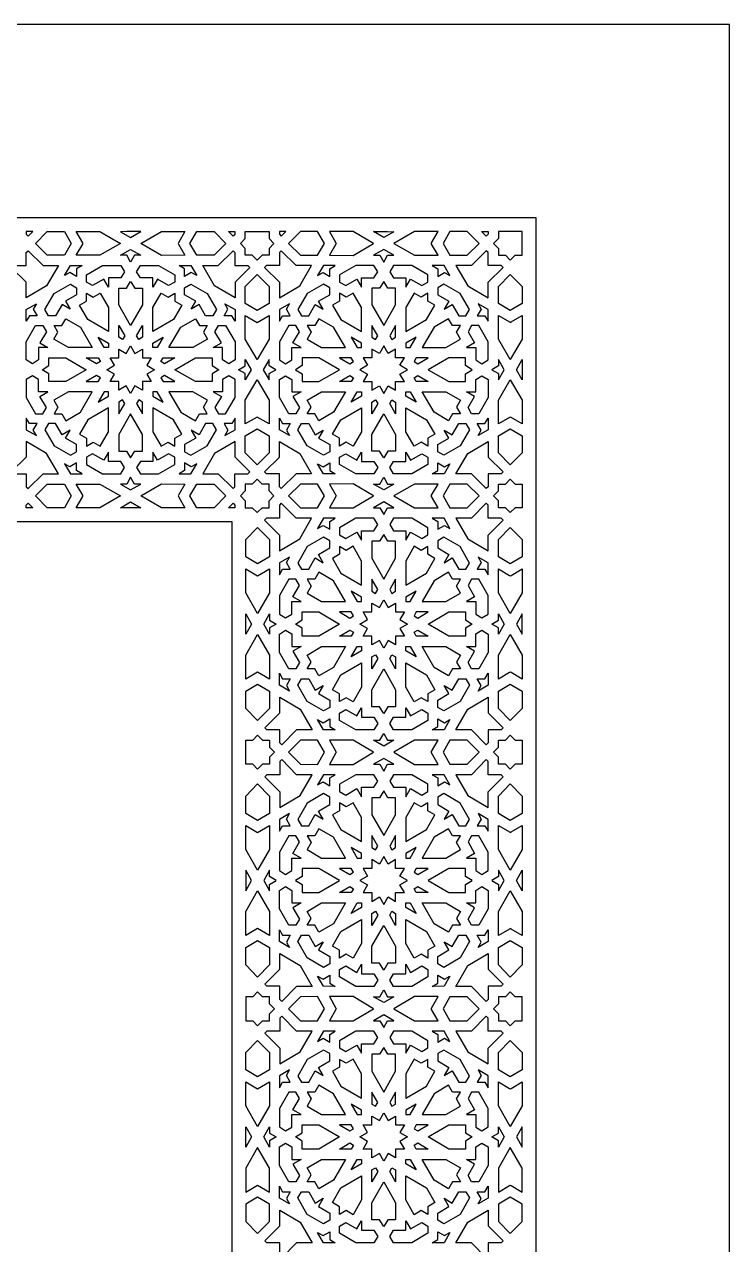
# Model space of a CAD drawing. Extents: x -425 to 425, y -1100 to 1100.
# Drawn here: x 221 to 425, y 746.6 to 1100 of the extents above; entities that cross this region are included whole.
import ezdxf

# ---------------------------------------------------------------- set-up
doc = ezdxf.new("R2010")
doc.units = 0
doc.layers.add('LAYER_1', color=18, linetype='CONTINUOUS')
doc.layers.add('LAYER_2', color=5, linetype='CONTINUOUS')

msp = doc.modelspace()

# ---------------------------------------------------------------- linework, layer by layer
at = {"layer": 'LAYER_1'}
for points in [[(-425, -1100), (425, -1100), (425, 1100), (-425, 1100)], [(221.48, 1040), (221.48, 1039.21), (222.04, 1038.66), (223.38, 1040)], [(224.12, 1036.56), (227.56, 1039.99), (232.54, 1039.99), (234.52, 1036.56), (232.54, 1033.12), (227.56, 1033.12)], [(237.89, 1036.56), (237.84, 1036.77), (235.97, 1040), (242.8, 1040), (248.73, 1036.56), (242.8, 1033.12), (235.97, 1033.12), (237.84, 1036.35)], [(250.57, 1040), (250.57, 1039.99), (248.75, 1039.97), (251.69, 1038.29), (254.62, 1039.98), (252.81, 1039.99), (252.8, 1040)], [(254.65, 1036.56), (260.58, 1040), (267.41, 1040), (265.54, 1036.77), (265.49, 1036.56), (265.54, 1036.35), (267.41, 1033.12), (260.58, 1033.11)], [(268.85, 1036.56), (270.85, 1040), (275.82, 1040), (279.27, 1036.56), (275.82, 1033.12), (270.85, 1033.12)], [(279.99, 1040), (281.89, 1040), (281.89, 1039.21), (281.34, 1038.66)], [(288.31, 1040), (289.73, 1040), (289.73, 1039.99), (291.75, 1039.99), (291.75, 1037.98), (293.17, 1036.56), (291.75, 1035.13), (291.75, 1033.12), (289.73, 1033.12), (288.31, 1031.71), (286.89, 1033.12), (284.88, 1033.12), (284.88, 1035.13), (283.46, 1036.56), (284.88, 1037.98), (284.88, 1039.99), (286.89, 1039.99), (286.9, 1040)], [(296.63, 1040), (294.73, 1040), (294.73, 1039.21), (295.28, 1038.66)], [(307.77, 1036.56), (305.78, 1040), (300.8, 1040), (297.36, 1036.56), (300.8, 1033.12), (305.78, 1033.12)], [(321.98, 1036.56), (316.04, 1040), (309.21, 1040), (311.08, 1036.77), (311.13, 1036.56), (311.08, 1036.35), (309.21, 1033.12), (316.04, 1033.11)], [(326.05, 1040), (326.06, 1039.99), (327.87, 1039.97), (324.94, 1038.29), (322.01, 1039.98), (323.82, 1039.99), (323.82, 1040)], [(338.73, 1036.56), (338.78, 1036.77), (340.65, 1040), (333.82, 1040), (327.89, 1036.56), (333.82, 1033.12), (340.65, 1033.12), (338.78, 1036.35)], [(352.5, 1036.56), (349.06, 1039.99), (344.08, 1039.99), (342.1, 1036.56), (344.08, 1033.12), (349.06, 1033.12)], [(355.14, 1040), (355.14, 1039.21), (354.59, 1038.66), (353.24, 1040)], [(365, 1037.97), (364.99, 1037.98), (364.99, 1039.99), (362.97, 1039.99), (362.97, 1040), (361.56, 1040), (360.14, 1040), (360.14, 1039.99), (358.12, 1039.99), (358.12, 1037.98), (356.71, 1036.56), (358.12, 1035.13), (358.12, 1033.12), (360.14, 1033.12), (361.56, 1031.71), (362.97, 1033.12), (364.99, 1033.12), (364.99, 1035.13), (365, 1035.14)], [(227.39, 1024.25), (221.47, 1020.83), (221.47, 1025.31), (217.17, 1029.6), (217.73, 1030.15), (221.48, 1030.15), (221.48, 1033.9), (222.04, 1034.46), (226.34, 1030.17), (230.82, 1030.17)], [(254.62, 1033.14), (252.81, 1033.12), (251.69, 1031.18), (250.57, 1033.12), (248.75, 1033.14), (251.69, 1034.82)], [(277.04, 1030.17), (281.34, 1034.46), (281.89, 1033.9), (281.89, 1030.15), (285.65, 1030.15), (286.2, 1029.6), (281.9, 1025.31), (281.9, 1020.83), (275.98, 1024.25), (272.56, 1030.17)], [(299.58, 1030.17), (295.28, 1034.46), (294.73, 1033.9), (294.73, 1030.15), (290.97, 1030.15), (290.42, 1029.6), (294.72, 1025.31), (294.72, 1020.83), (300.64, 1024.25), (304.07, 1030.17)], [(322.01, 1033.14), (323.82, 1033.12), (324.94, 1031.18), (326.06, 1033.12), (327.87, 1033.14), (324.94, 1034.82)], [(349.23, 1024.25), (355.15, 1020.83), (355.15, 1025.31), (359.45, 1029.6), (358.9, 1030.15), (355.14, 1030.15), (355.14, 1033.9), (354.59, 1034.46), (350.29, 1030.17), (345.8, 1030.17)], [(236.07, 1027.01), (234.13, 1028.13), (232.56, 1027.24), (234.25, 1030.16), (237.63, 1030.17), (236.07, 1029.24)], [(248.85, 1026.57), (245.28, 1026.57), (245.28, 1023.89), (243.93, 1026.22), (240.69, 1024.34), (238.89, 1025.38), (238.89, 1027.46), (243.59, 1030.16), (248.84, 1030.16), (249.94, 1028.36)], [(253.43, 1028.36), (254.54, 1030.16), (259.78, 1030.16), (264.48, 1027.46), (264.48, 1025.38), (262.69, 1024.34), (259.45, 1026.22), (258.1, 1023.89), (258.1, 1026.57), (254.53, 1026.57)], [(267.31, 1029.24), (265.74, 1030.17), (269.13, 1030.16), (270.82, 1027.24), (269.25, 1028.13), (267.31, 1027.01)], [(309.32, 1029.24), (310.88, 1030.17), (307.49, 1030.16), (305.8, 1027.24), (307.38, 1028.13), (309.32, 1027.01)], [(323.19, 1028.36), (322.09, 1030.16), (316.84, 1030.16), (312.14, 1027.46), (312.14, 1025.38), (313.94, 1024.34), (317.18, 1026.22), (318.52, 1023.89), (318.52, 1026.57), (322.09, 1026.57)], [(327.78, 1026.57), (331.35, 1026.57), (331.35, 1023.89), (332.69, 1026.22), (335.93, 1024.34), (337.73, 1025.38), (337.73, 1027.46), (333.03, 1030.16), (327.79, 1030.16), (326.68, 1028.36)], [(340.55, 1027.01), (342.49, 1028.13), (344.07, 1027.24), (342.38, 1030.16), (338.99, 1030.17), (340.55, 1029.24)], [(250.51, 1023.6), (251.69, 1025.53), (252.87, 1023.6), (255.13, 1023.61), (255.13, 1018.75), (251.69, 1012.8), (248.25, 1018.75), (248.25, 1023.61)], [(288.31, 1027.52), (291.75, 1024.09), (291.76, 1019.12), (288.31, 1017.14), (284.87, 1019.12), (284.87, 1024.09)], [(326.12, 1023.6), (324.94, 1025.53), (323.75, 1023.6), (321.5, 1023.61), (321.5, 1018.75), (324.94, 1012.8), (328.38, 1018.75), (328.38, 1023.61)], [(361.56, 1027.52), (361.56, 1027.52), (365, 1024.09), (365, 1019.12), (361.56, 1017.14), (358.12, 1019.12), (358.12, 1024.09), (361.55, 1027.52)], [(234.27, 1024.79), (236.07, 1023.75), (236.07, 1021.68), (232.83, 1019.81), (234.17, 1017.49), (231.85, 1018.83), (229.97, 1015.59), (227.89, 1015.59), (226.86, 1017.39), (229.57, 1022.08)], [(236.89, 1018.72), (238.89, 1019.88), (238.89, 1022.13), (240.84, 1021), (242.84, 1022.16), (245.28, 1017.96), (245.28, 1011.09), (239.32, 1014.52)], [(260.53, 1022.16), (262.53, 1021), (264.48, 1022.13), (264.48, 1019.88), (266.49, 1018.72), (264.06, 1014.52), (258.1, 1011.09), (258.1, 1017.96)], [(267.31, 1023.75), (269.1, 1024.79), (273.81, 1022.08), (276.52, 1017.39), (275.48, 1015.59), (273.4, 1015.59), (271.53, 1018.83), (269.21, 1017.49), (270.55, 1019.81), (267.31, 1021.68)], [(309.32, 1023.75), (307.52, 1024.79), (302.82, 1022.08), (300.1, 1017.39), (301.14, 1015.59), (303.22, 1015.59), (305.1, 1018.83), (307.42, 1017.49), (306.08, 1019.81), (309.32, 1021.68)], [(316.09, 1022.16), (314.09, 1021), (312.14, 1022.13), (312.14, 1019.88), (310.14, 1018.72), (312.56, 1014.52), (318.52, 1011.09), (318.52, 1017.96)], [(339.73, 1018.72), (337.73, 1019.88), (337.73, 1022.13), (335.78, 1021), (333.78, 1022.16), (331.35, 1017.96), (331.35, 1011.09), (337.31, 1014.52)], [(342.35, 1024.79), (340.55, 1023.75), (340.55, 1021.68), (343.79, 1019.81), (342.45, 1017.49), (344.77, 1018.83), (346.65, 1015.59), (348.73, 1015.59), (349.77, 1017.39), (347.05, 1022.08)], [(224.41, 1019.1), (223.52, 1017.53), (224.64, 1015.59), (222.39, 1015.59), (221.47, 1014.03), (221.48, 1017.41)], [(279.86, 1017.53), (278.97, 1019.1), (281.9, 1017.41), (281.9, 1014.03), (280.98, 1015.59), (278.74, 1015.59)], [(296.76, 1017.53), (297.65, 1019.1), (294.73, 1017.41), (294.72, 1014.03), (295.64, 1015.59), (297.88, 1015.59)], [(352.22, 1019.1), (353.11, 1017.53), (351.99, 1015.59), (354.23, 1015.59), (355.15, 1014.03), (355.14, 1017.41)], [(229.49, 1008.83), (230.65, 1010.83), (229.52, 1012.78), (231.78, 1012.78), (232.94, 1014.77), (237.14, 1012.35), (240.58, 1006.4), (233.7, 1006.4)], [(270.44, 1014.77), (271.6, 1012.78), (273.85, 1012.78), (272.73, 1010.83), (273.89, 1008.83), (269.67, 1006.4), (262.79, 1006.4), (266.23, 1012.35)], [(288.31, 1013.71), (291.75, 1015.7), (291.76, 1008.87), (288.32, 1002.97), (288.31, 1002.97), (288.31, 1002.97), (284.87, 1008.87), (284.87, 1015.7)], [(306.18, 1014.77), (305.02, 1012.78), (302.77, 1012.78), (303.9, 1010.83), (302.74, 1008.83), (306.95, 1006.4), (313.83, 1006.4), (310.39, 1012.35)], [(347.13, 1008.83), (345.97, 1010.83), (347.1, 1012.78), (344.85, 1012.78), (343.69, 1014.77), (339.48, 1012.35), (336.04, 1006.4), (342.92, 1006.4)], [(361.56, 1013.71), (361.56, 1013.71), (361.76, 1013.83), (365, 1015.69), (365, 1008.87), (361.56, 1002.97), (361.56, 1002.97), (361.56, 1002.97), (358.12, 1008.87), (358.11, 1015.69), (361.35, 1013.83), (361.55, 1013.71)], [(225.43, 1007.75), (227.76, 1006.4), (225.07, 1006.4), (225.07, 1002.84), (223.28, 1001.74), (221.47, 1002.85), (221.47, 1008.08), (224.18, 1012.78), (226.26, 1012.78), (227.3, 1010.98)], [(248.25, 1009.37), (248.25, 1012.82), (249.97, 1009.84), (249.34, 1008.74)], [(253.4, 1009.84), (255.13, 1012.82), (255.13, 1009.37), (254.03, 1008.74)], [(277.95, 1007.75), (276.07, 1010.98), (277.11, 1012.78), (279.19, 1012.78), (281.9, 1008.08), (281.9, 1002.85), (280.1, 1001.74), (278.31, 1002.84), (278.31, 1006.4), (275.62, 1006.4)], [(298.67, 1007.75), (300.55, 1010.98), (299.51, 1012.78), (297.43, 1012.78), (294.72, 1008.08), (294.72, 1002.85), (296.53, 1001.74), (298.32, 1002.84), (298.32, 1006.4), (301.01, 1006.4)], [(323.22, 1009.84), (321.5, 1012.82), (321.5, 1009.37), (322.59, 1008.74)], [(328.38, 1009.37), (328.38, 1012.82), (326.65, 1009.84), (327.28, 1008.74)], [(351.2, 1007.75), (348.87, 1006.4), (351.55, 1006.4), (351.55, 1002.84), (353.35, 1001.74), (355.15, 1002.85), (355.15, 1008.08), (352.44, 1012.78), (350.36, 1012.78), (349.32, 1010.98)], [(245.28, 1006.4), (244.01, 1006.4), (242.29, 1009.38), (245.28, 1007.66)], [(259.36, 1006.4), (258.1, 1006.4), (258.1, 1007.66), (261.09, 1009.38)], [(317.26, 1006.4), (318.52, 1006.4), (318.52, 1007.66), (315.54, 1009.38)], [(331.35, 1006.4), (332.61, 1006.4), (334.33, 1009.38), (331.35, 1007.66)], [(244.81, 1000), (246.99, 1001.26), (245.73, 1003.43), (248.25, 1003.43), (248.25, 1005.95), (250.43, 1004.69), (251.69, 1006.87), (252.95, 1004.69), (255.13, 1005.95), (255.13, 1003.43), (257.65, 1003.43), (256.39, 1001.26), (258.57, 1000), (256.39, 998.74), (257.65, 996.57), (255.13, 996.57), (255.13, 994.05), (252.95, 995.31), (251.69, 993.13), (250.43, 995.31), (248.25, 994.05), (248.25, 996.57), (245.73, 996.57), (246.99, 998.74)], [(331.82, 1000), (329.63, 1001.26), (330.89, 1003.43), (328.38, 1003.43), (328.38, 1005.95), (326.19, 1004.69), (324.94, 1006.87), (323.68, 1004.69), (321.5, 1005.95), (321.5, 1003.43), (318.98, 1003.43), (320.24, 1001.26), (318.06, 1000), (320.24, 998.74), (318.98, 996.57), (321.5, 996.57), (321.5, 994.05), (323.68, 995.31), (324.94, 993.13), (326.19, 995.31), (328.38, 994.05), (328.38, 996.57), (330.89, 996.57), (329.63, 998.74)], [(226.12, 1000), (228.05, 1001.18), (228.04, 1003.43), (232.91, 1003.43), (238.86, 1000), (232.91, 996.57), (228.04, 996.57), (228.05, 998.82)], [(241.84, 1001.71), (238.85, 1003.43), (242.3, 1003.43), (242.93, 1002.34)], [(261.54, 1001.71), (260.45, 1002.34), (261.08, 1003.43), (264.53, 1003.43)], [(264.51, 1000), (270.47, 1003.43), (275.33, 1003.43), (275.33, 1001.18), (277.26, 1000), (275.33, 998.82), (275.33, 996.57), (270.47, 996.57)], [(282.92, 1000), (284.87, 1001.12), (284.88, 1002.93), (286.57, 1000), (284.88, 997.07), (284.87, 998.88)], [(293.7, 1000), (291.76, 1001.12), (291.74, 1002.93), (290.05, 1000), (291.74, 997.07), (291.76, 998.88)], [(312.11, 1000), (306.15, 1003.43), (301.29, 1003.43), (301.29, 1001.18), (299.37, 1000), (301.29, 998.82), (301.29, 996.57), (306.15, 996.57)], [(315.08, 1001.71), (316.18, 1002.34), (315.55, 1003.43), (312.1, 1003.43)], [(334.79, 1001.71), (337.77, 1003.43), (334.33, 1003.43), (333.69, 1002.34)], [(350.5, 1000), (348.58, 1001.18), (348.58, 1003.43), (343.72, 1003.43), (337.76, 1000), (343.72, 996.57), (348.58, 996.57), (348.58, 998.82)], [(359.82, 1000), (358.13, 1002.92), (358.11, 1001.12), (356.17, 1000), (358.11, 998.88), (358.13, 997.08)], [(365, 998.83), (364.98, 997.08), (363.3, 1000), (364.98, 1002.92), (365, 1001.17)], [(225.43, 992.25), (227.76, 993.6), (225.07, 993.6), (225.07, 997.16), (223.28, 998.26), (221.47, 997.15), (221.47, 991.92), (224.18, 987.22), (226.26, 987.22), (227.3, 989.02)], [(241.84, 998.29), (238.85, 996.57), (242.3, 996.57), (242.93, 997.66)], [(261.54, 998.29), (260.45, 997.66), (261.08, 996.57), (264.53, 996.57)], [(277.95, 992.25), (276.07, 989.02), (277.11, 987.22), (279.19, 987.22), (281.9, 991.92), (281.9, 997.15), (280.1, 998.26), (278.31, 997.16), (278.31, 993.6), (275.62, 993.6)], [(288.31, 997.03), (288.32, 997.03), (291.76, 991.13), (291.75, 984.3), (288.31, 986.29), (284.87, 984.3), (284.87, 991.13), (288.31, 997.03)], [(298.67, 992.25), (300.55, 989.02), (299.51, 987.22), (297.43, 987.22), (294.72, 991.92), (294.72, 997.15), (296.53, 998.26), (298.32, 997.16), (298.32, 993.6), (301.01, 993.6)], [(315.08, 998.29), (316.18, 997.66), (315.55, 996.57), (312.1, 996.57)], [(334.79, 998.29), (337.77, 996.57), (334.33, 996.57), (333.69, 997.66)], [(351.2, 992.25), (348.87, 993.6), (351.55, 993.6), (351.55, 997.16), (353.35, 998.26), (355.15, 997.15), (355.15, 991.92), (352.44, 987.22), (350.36, 987.22), (349.32, 989.02)], [(361.56, 997.03), (361.56, 997.03), (365, 991.13), (365, 984.31), (361.76, 986.17), (361.56, 986.29), (361.56, 986.29), (361.55, 986.29), (361.35, 986.17), (358.11, 984.31), (358.12, 991.13), (361.56, 997.03)], [(229.49, 991.17), (230.65, 989.17), (229.52, 987.22), (231.78, 987.22), (232.94, 985.23), (237.14, 987.65), (240.58, 993.6), (233.7, 993.6)], [(245.28, 993.6), (244.01, 993.6), (242.29, 990.62), (245.28, 992.34)], [(259.36, 993.6), (258.1, 993.6), (258.1, 992.34), (261.09, 990.62)], [(270.44, 985.23), (271.6, 987.22), (273.85, 987.22), (272.73, 989.17), (273.89, 991.17), (269.67, 993.6), (262.79, 993.6), (266.23, 987.65)], [(306.18, 985.23), (305.02, 987.22), (302.77, 987.22), (303.9, 989.17), (302.74, 991.17), (306.95, 993.6), (313.83, 993.6), (310.39, 987.65)], [(317.26, 993.6), (318.52, 993.6), (318.52, 992.34), (315.54, 990.62)], [(331.35, 993.6), (332.61, 993.6), (334.33, 990.62), (331.35, 992.34)], [(347.13, 991.17), (345.97, 989.17), (347.1, 987.22), (344.85, 987.22), (343.69, 985.23), (339.48, 987.65), (336.04, 993.6), (342.92, 993.6)], [(248.25, 990.63), (248.25, 987.18), (249.97, 990.16), (249.34, 991.26)], [(253.4, 990.16), (255.13, 987.18), (255.13, 990.63), (254.03, 991.26)], [(323.22, 990.16), (321.5, 987.18), (321.5, 990.63), (322.59, 991.26)], [(328.38, 990.63), (328.38, 987.18), (326.65, 990.16), (327.28, 991.26)], [(236.89, 981.28), (238.89, 980.12), (238.89, 977.87), (240.84, 979), (242.84, 977.84), (245.28, 982.04), (245.28, 988.91), (239.32, 985.48)], [(250.51, 976.4), (251.69, 974.47), (252.87, 976.4), (255.13, 976.39), (255.13, 981.25), (251.69, 987.2), (248.25, 981.25), (248.25, 976.39)], [(260.53, 977.84), (262.53, 979), (264.48, 977.87), (264.48, 980.12), (266.49, 981.28), (264.06, 985.48), (258.1, 988.91), (258.1, 982.04)], [(316.09, 977.84), (314.09, 979), (312.14, 977.87), (312.14, 980.12), (310.14, 981.28), (312.56, 985.48), (318.52, 988.91), (318.52, 982.04)], [(326.12, 976.4), (324.94, 974.47), (323.75, 976.4), (321.5, 976.39), (321.5, 981.25), (324.94, 987.2), (328.38, 981.25), (328.38, 976.39)], [(339.73, 981.28), (337.73, 980.12), (337.73, 977.87), (335.78, 979), (333.78, 977.84), (331.35, 982.04), (331.35, 988.91), (337.31, 985.48)], [(224.41, 980.9), (223.52, 982.47), (224.64, 984.41), (222.39, 984.41), (221.47, 985.97), (221.48, 982.59)], [(234.27, 975.21), (236.07, 976.25), (236.07, 978.32), (232.83, 980.19), (234.17, 982.51), (231.85, 981.17), (229.97, 984.41), (227.89, 984.41), (226.86, 982.61), (229.57, 977.92)], [(267.31, 976.25), (269.1, 975.21), (273.81, 977.92), (276.52, 982.61), (275.48, 984.41), (273.4, 984.41), (271.53, 981.17), (269.21, 982.51), (270.55, 980.19), (267.31, 978.32)], [(279.86, 982.47), (278.97, 980.9), (281.9, 982.59), (281.9, 985.97), (280.98, 984.41), (278.74, 984.41)], [(288.31, 982.86), (291.76, 980.88), (291.75, 975.91), (288.31, 972.48), (284.87, 975.91), (284.87, 980.88)], [(296.76, 982.47), (297.65, 980.9), (294.73, 982.59), (294.72, 985.97), (295.64, 984.41), (297.88, 984.41)], [(309.32, 976.25), (307.52, 975.21), (302.82, 977.92), (300.1, 982.61), (301.14, 984.41), (303.22, 984.41), (305.1, 981.17), (307.42, 982.51), (306.08, 980.19), (309.32, 978.32)], [(342.35, 975.21), (340.55, 976.25), (340.55, 978.32), (343.79, 980.19), (342.45, 982.51), (344.77, 981.17), (346.65, 984.41), (348.73, 984.41), (349.77, 982.61), (347.05, 977.92)], [(352.22, 980.9), (353.11, 982.47), (351.99, 984.41), (354.23, 984.41), (355.15, 985.97), (355.14, 982.59)], [(361.56, 982.86), (365, 980.88), (365, 975.91), (361.56, 972.48), (361.56, 972.48), (361.55, 972.48), (358.12, 975.91), (358.12, 980.88)], [(227.39, 975.75), (221.47, 979.17), (221.47, 974.69), (217.17, 970.4), (217.73, 969.85), (221.48, 969.85), (221.48, 966.1), (222.04, 965.54), (226.34, 969.83), (230.82, 969.83)], [(277.04, 969.83), (281.34, 965.54), (281.89, 966.1), (281.89, 969.85), (285.65, 969.85), (286.2, 970.4), (281.9, 974.69), (281.9, 979.17), (275.98, 975.75), (272.56, 969.83)], [(299.58, 969.83), (295.28, 965.54), (294.73, 966.1), (294.73, 969.85), (290.97, 969.85), (290.42, 970.4), (294.72, 974.69), (294.72, 979.17), (300.64, 975.75), (304.07, 969.83)], [(349.23, 975.75), (355.15, 979.17), (355.15, 974.69), (359.45, 970.4), (358.9, 969.85), (355.14, 969.85), (355.14, 966.1), (354.59, 965.54), (350.29, 969.83), (345.8, 969.83)], [(248.85, 973.43), (245.28, 973.43), (245.28, 976.11), (243.93, 973.78), (240.69, 975.66), (238.89, 974.62), (238.89, 972.54), (243.59, 969.84), (248.84, 969.84), (249.94, 971.64)], [(253.43, 971.64), (254.54, 969.84), (259.78, 969.84), (264.48, 972.54), (264.48, 974.62), (262.69, 975.66), (259.45, 973.78), (258.1, 976.11), (258.1, 973.43), (254.53, 973.43)], [(323.19, 971.64), (322.09, 969.84), (316.84, 969.84), (312.14, 972.54), (312.14, 974.62), (313.94, 975.66), (317.18, 973.78), (318.52, 976.11), (318.52, 973.43), (322.09, 973.43)], [(327.78, 973.43), (331.35, 973.43), (331.35, 976.11), (332.69, 973.78), (335.93, 975.66), (337.73, 974.62), (337.73, 972.54), (333.03, 969.84), (327.79, 969.84), (326.68, 971.64)], [(236.07, 972.99), (234.13, 971.87), (232.56, 972.76), (234.25, 969.84), (237.63, 969.83), (236.07, 970.76)], [(267.31, 970.76), (265.74, 969.83), (269.13, 969.84), (270.82, 972.76), (269.25, 971.87), (267.31, 972.99)], [(309.32, 970.76), (310.88, 969.83), (307.49, 969.84), (305.8, 972.76), (307.38, 971.87), (309.32, 972.99)], [(340.55, 972.99), (342.49, 971.87), (344.07, 972.76), (342.38, 969.84), (338.99, 969.83), (340.55, 970.76)], [(254.62, 966.86), (252.81, 966.88), (251.69, 968.82), (250.57, 966.88), (248.75, 966.86), (251.69, 965.18)], [(322.01, 966.86), (323.82, 966.88), (324.94, 968.82), (326.06, 966.88), (327.87, 966.86), (324.94, 965.18)], [(224.12, 963.44), (227.56, 966.88), (232.54, 966.88), (234.52, 963.44), (232.54, 960.01), (227.56, 960.01)], [(237.89, 963.44), (237.84, 963.65), (235.97, 966.88), (242.8, 966.88), (248.73, 963.44), (242.8, 960), (235.97, 960), (237.84, 963.23)], [(254.65, 963.44), (260.58, 966.89), (267.41, 966.88), (265.54, 963.65), (265.49, 963.44), (265.54, 963.23), (267.41, 960), (260.58, 960)], [(268.85, 963.44), (270.85, 966.88), (275.82, 966.88), (279.27, 963.44), (275.82, 960), (270.85, 960)], [(283.46, 963.44), (284.88, 962.02), (284.88, 960.01), (286.89, 960.01), (288.31, 958.59), (289.73, 960.01), (291.75, 960.01), (291.75, 962.02), (293.17, 963.44), (291.75, 964.87), (291.75, 966.88), (289.73, 966.88), (288.31, 968.29), (286.89, 966.88), (284.88, 966.88), (284.88, 964.87)], [(297.36, 963.44), (300.8, 960), (305.78, 960), (307.77, 963.44), (305.78, 966.88), (300.8, 966.88)], [(311.13, 963.44), (311.08, 963.23), (309.21, 960), (316.04, 960), (321.98, 963.44), (316.04, 966.89), (309.21, 966.88), (311.08, 963.65)], [(327.89, 963.44), (333.82, 960), (340.65, 960), (338.78, 963.23), (338.73, 963.44), (338.78, 963.65), (340.65, 966.88), (333.82, 966.88)], [(342.1, 963.44), (344.08, 960.01), (349.06, 960.01), (352.5, 963.44), (349.06, 966.88), (344.08, 966.88)], [(365, 962.03), (364.99, 962.02), (364.99, 960.01), (362.97, 960.01), (361.56, 958.59), (360.14, 960.01), (358.12, 960.01), (358.12, 962.02), (356.71, 963.44), (356.71, 963.44), (356.71, 963.44), (358.12, 964.87), (358.12, 966.88), (360.14, 966.88), (361.56, 968.29), (362.97, 966.88), (364.99, 966.88), (364.99, 964.87), (365, 964.86)], [(221.48, 960.01), (221.48, 960.79), (222.04, 961.34), (223.38, 960.01)], [(250.57, 960), (250.57, 960.01), (248.75, 960.03), (251.69, 961.71), (254.62, 960.02), (252.81, 960.01), (252.8, 960)], [(280, 960.01), (281.34, 961.34), (281.89, 960.79), (281.89, 960.01)], [(299.58, 956.98), (295.28, 961.34), (294.73, 960.78), (294.73, 956.97), (290.97, 956.97), (290.42, 956.41), (294.72, 952.05), (294.72, 947.5), (300.64, 950.97), (304.07, 956.98)], [(322.01, 960.02), (323.82, 960.01), (324.94, 958.07), (326.06, 960.01), (327.87, 960.03), (324.94, 961.71)], [(349.23, 950.97), (355.15, 947.5), (355.15, 952.05), (359.45, 956.41), (358.9, 956.97), (355.14, 956.97), (355.14, 960.78), (354.59, 961.34), (350.29, 956.98), (345.8, 956.98)], [(288.45, 954.29), (291.89, 950.81), (291.89, 945.76), (288.45, 943.75), (285.01, 945.76), (285.01, 950.81)], [(309.32, 956.04), (310.88, 956.98), (307.49, 956.97), (305.8, 954.01), (307.38, 954.91), (309.32, 953.77)], [(323.19, 955.15), (322.09, 956.98), (316.84, 956.98), (312.14, 954.23), (312.14, 952.12), (313.94, 951.07), (317.18, 952.97), (318.52, 950.61), (318.52, 953.33), (322.09, 953.33)], [(327.78, 953.33), (331.35, 953.33), (331.35, 950.61), (332.69, 952.97), (335.93, 951.07), (337.73, 952.12), (337.73, 954.23), (333.03, 956.98), (327.79, 956.98), (326.68, 955.15)], [(340.55, 953.77), (342.49, 954.91), (344.07, 954.01), (342.38, 956.97), (338.99, 956.98), (340.55, 956.04)], [(361.56, 954.29), (361.56, 954.29), (365, 950.8), (365, 945.76), (361.56, 943.75), (358.12, 945.76), (358.12, 950.8), (361.55, 954.29)], [(309.32, 950.47), (307.52, 951.52), (302.82, 948.77), (300.1, 944), (301.14, 942.18), (303.22, 942.18), (305.1, 945.46), (307.42, 944.1), (306.08, 946.46), (309.32, 948.36)], [(326.12, 950.31), (324.94, 952.27), (323.75, 950.31), (321.5, 950.32), (321.5, 945.38), (324.94, 939.34), (328.38, 945.38), (328.38, 950.32)], [(342.35, 951.52), (340.55, 950.47), (340.55, 948.36), (343.79, 946.46), (342.45, 944.1), (344.77, 945.46), (346.65, 942.18), (348.73, 942.18), (349.77, 944), (347.05, 948.77)], [(316.09, 948.85), (314.09, 947.67), (312.14, 948.82), (312.14, 946.53), (310.14, 945.35), (312.56, 941.09), (318.52, 937.6), (318.52, 944.58)], [(339.73, 945.35), (337.73, 946.53), (337.73, 948.82), (335.78, 947.67), (333.78, 948.85), (331.35, 944.58), (331.35, 937.6), (337.31, 941.09)], [(296.76, 944.14), (297.65, 945.74), (294.73, 944.02), (294.72, 940.59), (295.64, 942.18), (297.88, 942.18)], [(352.22, 945.74), (353.11, 944.14), (351.99, 942.18), (354.23, 942.18), (355.15, 940.59), (355.14, 944.02)], [(288.45, 940.26), (291.89, 942.28), (291.89, 935.35), (288.45, 929.35), (288.45, 929.35), (288.44, 929.35), (285.01, 935.35), (285.01, 942.28)], [(306.18, 941.34), (305.02, 939.31), (302.77, 939.31), (303.9, 937.33), (302.74, 935.3), (306.95, 932.84), (313.83, 932.84), (310.39, 938.88)], [(347.13, 935.3), (345.97, 937.33), (347.1, 939.31), (344.85, 939.31), (343.69, 941.34), (339.48, 938.88), (336.04, 932.84), (342.92, 932.84)], [(361.56, 940.26), (361.56, 940.26), (361.76, 940.38), (365, 942.28), (365, 935.35), (361.56, 929.35), (361.56, 929.35), (361.56, 929.35), (358.12, 935.35), (358.11, 942.28), (361.35, 940.38), (361.55, 940.26)], [(298.67, 934.2), (300.55, 937.49), (299.51, 939.31), (297.43, 939.31), (294.72, 934.55), (294.72, 929.22), (296.53, 928.1), (298.32, 929.22), (298.32, 932.84), (301.01, 932.84)], [(323.22, 936.33), (321.5, 939.36), (321.5, 935.86), (322.59, 935.22)], [(328.38, 935.86), (328.38, 939.36), (326.65, 936.33), (327.28, 935.22)], [(351.2, 934.2), (348.87, 932.84), (351.55, 932.84), (351.55, 929.22), (353.35, 928.1), (355.15, 929.22), (355.15, 934.55), (352.44, 939.31), (350.36, 939.31), (349.32, 937.49)], [(317.26, 932.84), (318.52, 932.84), (318.52, 934.12), (315.54, 935.87)], [(331.82, 926.33), (329.63, 925.06), (330.89, 922.84), (328.38, 922.84), (328.38, 920.29), (326.19, 921.57), (324.94, 919.35), (323.68, 921.57), (321.5, 920.29), (321.5, 922.84), (318.98, 922.84), (320.24, 925.06), (318.06, 926.33), (320.24, 927.61), (318.98, 929.82), (321.5, 929.82), (321.5, 932.38), (323.68, 931.1), (324.94, 933.31), (326.19, 931.1), (328.38, 932.38), (328.38, 929.82), (330.89, 929.82), (329.63, 927.61)], [(331.35, 932.84), (332.61, 932.84), (334.33, 935.87), (331.35, 934.12)], [(312.11, 926.33), (306.15, 922.84), (301.29, 922.84), (301.29, 925.13), (299.37, 926.33), (301.29, 927.53), (301.29, 929.82), (306.15, 929.82)], [(315.08, 928.07), (316.18, 928.71), (315.55, 929.82), (312.1, 929.82)], [(334.79, 928.07), (337.77, 929.82), (334.33, 929.82), (333.69, 928.71)], [(350.5, 926.33), (348.58, 925.13), (348.58, 922.84), (343.72, 922.84), (337.76, 926.33), (343.72, 929.82), (348.58, 929.82), (348.58, 927.53)], [(285.01, 927.52), (285.02, 929.3), (286.71, 926.33), (285.02, 923.36), (285.01, 925.15)], [(293.83, 926.33), (291.89, 925.2), (291.87, 923.36), (290.19, 926.33), (291.87, 929.31), (291.89, 927.47)], [(359.82, 926.33), (358.13, 923.36), (358.11, 925.2), (356.17, 926.33), (358.11, 927.47), (358.13, 929.3)], [(365, 927.52), (364.98, 929.3), (363.3, 926.33), (364.98, 923.36), (365, 925.15)], [(288.45, 923.32), (288.45, 923.32), (291.89, 917.32), (291.89, 910.39), (288.45, 912.4), (285.01, 910.39), (285.01, 917.32), (288.44, 923.32)], [(298.67, 918.46), (300.55, 915.18), (299.51, 913.35), (297.43, 913.35), (294.72, 918.12), (294.72, 923.44), (296.53, 924.57), (298.32, 923.45), (298.32, 919.83), (301.01, 919.83)], [(315.08, 924.59), (316.18, 923.95), (315.55, 922.84), (312.1, 922.84)], [(334.79, 924.59), (337.77, 922.84), (334.33, 922.84), (333.69, 923.95)], [(351.2, 918.46), (348.87, 919.83), (351.55, 919.83), (351.55, 923.45), (353.35, 924.57), (355.15, 923.44), (355.15, 918.12), (352.44, 913.35), (350.36, 913.35), (349.32, 915.18)], [(361.56, 923.32), (361.56, 923.32), (365, 917.32), (365, 910.39), (361.76, 912.28), (361.56, 912.4), (361.56, 912.4), (361.55, 912.4), (361.35, 912.28), (358.11, 910.39), (358.12, 917.32), (361.56, 923.32)], [(306.18, 911.32), (305.02, 913.35), (302.77, 913.35), (303.9, 915.33), (302.74, 917.36), (306.95, 919.83), (313.83, 919.83), (310.39, 913.79)], [(317.26, 919.83), (318.52, 919.83), (318.52, 918.55), (315.54, 916.8)], [(331.35, 919.83), (332.61, 919.83), (334.33, 916.8), (331.35, 918.55)], [(347.13, 917.36), (345.97, 915.33), (347.1, 913.35), (344.85, 913.35), (343.69, 911.32), (339.48, 913.79), (336.04, 919.83), (342.92, 919.83)], [(323.22, 916.34), (321.5, 913.31), (321.5, 916.81), (322.59, 917.45)], [(328.38, 916.81), (328.38, 913.31), (326.65, 916.34), (327.28, 917.45)], [(296.76, 908.52), (297.65, 906.93), (294.73, 908.64), (294.72, 912.08), (295.64, 910.49), (297.88, 910.49)], [(316.09, 903.82), (314.09, 905), (312.14, 903.85), (312.14, 906.14), (310.14, 907.31), (312.56, 911.58), (318.52, 915.07), (318.52, 908.09)], [(326.12, 902.35), (324.94, 900.4), (323.75, 902.35), (321.5, 902.35), (321.5, 907.28), (324.94, 913.33), (328.38, 907.28), (328.38, 902.35)], [(339.73, 907.31), (337.73, 906.14), (337.73, 903.85), (335.78, 905), (333.78, 903.82), (331.35, 908.09), (331.35, 915.07), (337.31, 911.58)], [(352.22, 906.93), (353.11, 908.52), (351.99, 910.49), (354.23, 910.49), (355.15, 912.08), (355.14, 908.64)], [(288.45, 908.92), (291.89, 906.91), (291.89, 901.86), (288.45, 898.37), (285.01, 901.86), (285.01, 906.91)], [(309.32, 902.2), (307.52, 901.15), (302.82, 903.9), (300.1, 908.67), (301.14, 910.49), (303.22, 910.49), (305.1, 907.21), (307.42, 908.57), (306.08, 906.21), (309.32, 904.31)], [(342.35, 901.15), (340.55, 902.2), (340.55, 904.31), (343.79, 906.21), (342.45, 908.57), (344.77, 907.21), (346.65, 910.49), (348.73, 910.49), (349.77, 908.67), (347.05, 903.9)], [(361.56, 908.92), (365, 906.91), (365, 901.86), (361.56, 898.37), (361.56, 898.38), (361.55, 898.37), (358.12, 901.86), (358.12, 906.91)], [(299.7, 895.69), (295.41, 891.33), (294.86, 891.89), (294.86, 895.7), (291.11, 895.7), (290.55, 896.26), (294.85, 900.62), (294.85, 905.17), (300.76, 901.69), (304.18, 895.69)], [(349.23, 901.69), (355.15, 905.17), (355.15, 900.62), (359.45, 896.26), (358.9, 895.7), (355.14, 895.7), (355.14, 891.89), (354.59, 891.33), (350.29, 895.69), (345.8, 895.69)], [(323.19, 897.52), (322.09, 895.69), (316.84, 895.69), (312.14, 898.44), (312.14, 900.55), (313.94, 901.6), (317.18, 899.7), (318.52, 902.06), (318.52, 899.34), (322.09, 899.34)], [(327.78, 899.34), (331.35, 899.34), (331.35, 902.06), (332.69, 899.7), (335.93, 901.6), (337.73, 900.55), (337.73, 898.44), (333.03, 895.69), (327.79, 895.69), (326.68, 897.52)], [(309.32, 896.62), (310.88, 895.69), (307.49, 895.69), (305.8, 898.66), (307.38, 897.76), (309.32, 898.9)], [(340.55, 898.9), (342.49, 897.76), (344.07, 898.66), (342.38, 895.69), (338.99, 895.69), (340.55, 896.62)], [(285, 890.62), (285.02, 890.64), (285.02, 892.68), (287.03, 892.68), (288.45, 894.12), (289.87, 892.68), (291.88, 892.68), (291.88, 890.64), (293.3, 889.19), (293.3, 889.19), (293.3, 889.19), (291.88, 887.74), (291.88, 885.7), (289.87, 885.7), (288.45, 884.27), (287.03, 885.7), (285.02, 885.7), (285.02, 887.74), (285, 887.76)], [(322.01, 892.67), (323.82, 892.68), (324.94, 894.65), (326.06, 892.68), (327.87, 892.66), (324.94, 890.95)], [(365, 887.75), (364.99, 887.74), (364.99, 885.7), (362.97, 885.7), (361.56, 884.27), (360.14, 885.7), (358.12, 885.7), (358.12, 887.74), (356.71, 889.19), (358.12, 890.64), (358.12, 892.68), (360.14, 892.68), (361.56, 894.12), (362.97, 892.68), (364.99, 892.68), (364.99, 890.64), (365, 890.63)], [(297.36, 889.19), (300.8, 885.7), (305.78, 885.69), (307.77, 889.19), (305.78, 892.69), (300.8, 892.69)], [(311.13, 889.19), (311.08, 888.98), (309.21, 885.69), (316.04, 885.69), (321.98, 889.19), (316.04, 892.69), (309.21, 892.69), (311.08, 889.41)], [(327.89, 889.19), (333.82, 885.69), (340.65, 885.69), (338.78, 888.98), (338.73, 889.19), (338.78, 889.4), (340.65, 892.69), (333.82, 892.69)], [(342.1, 889.19), (344.08, 885.7), (349.06, 885.7), (352.5, 889.19), (349.06, 892.68), (344.08, 892.68)], [(299.7, 882.7), (295.41, 887.06), (294.86, 886.5), (294.86, 882.69), (291.11, 882.69), (290.55, 882.12), (294.85, 877.76), (294.85, 873.22), (300.76, 876.69), (304.18, 882.7)], [(322.01, 885.72), (323.82, 885.7), (324.94, 883.73), (326.06, 885.7), (327.87, 885.72), (324.94, 887.43)], [(349.23, 876.69), (355.15, 873.22), (355.15, 877.76), (359.45, 882.12), (358.9, 882.69), (355.14, 882.69), (355.14, 886.5), (354.59, 887.06), (350.29, 882.7), (345.8, 882.7)], [(288.45, 880.01), (291.89, 876.52), (291.89, 871.48), (288.45, 869.46), (285.01, 871.48), (285.01, 876.52)], [(309.32, 881.76), (310.88, 882.7), (307.49, 882.69), (305.8, 879.72), (307.38, 880.62), (309.32, 879.49)], [(323.19, 880.86), (322.09, 882.69), (316.84, 882.7), (312.14, 879.95), (312.14, 877.84), (313.94, 876.78), (317.18, 878.69), (318.52, 876.32), (318.52, 879.05), (322.09, 879.05)], [(327.78, 879.05), (331.35, 879.05), (331.35, 876.32), (332.69, 878.69), (335.93, 876.78), (337.73, 877.84), (337.73, 879.95), (333.03, 882.7), (327.79, 882.69), (326.68, 880.86)], [(340.55, 879.49), (342.49, 880.62), (344.07, 879.72), (342.38, 882.69), (338.99, 882.7), (340.55, 881.76)], [(361.56, 880.01), (361.56, 880.01), (365, 876.52), (365, 871.47), (361.56, 869.46), (358.12, 871.47), (358.12, 876.52), (361.55, 880.01)], [(309.32, 876.18), (307.52, 877.24), (302.82, 874.48), (300.1, 869.71), (301.14, 867.89), (303.22, 867.89), (305.1, 871.18), (307.42, 869.82), (306.08, 872.17), (309.32, 874.07)], [(326.12, 876.03), (324.94, 877.98), (323.75, 876.03), (321.5, 876.03), (321.5, 871.1), (324.94, 865.06), (328.38, 871.1), (328.38, 876.03)], [(342.35, 877.24), (340.55, 876.18), (340.55, 874.07), (343.79, 872.17), (342.45, 869.82), (344.77, 871.18), (346.65, 867.89), (348.73, 867.89), (349.77, 869.71), (347.05, 874.48)], [(316.09, 874.56), (314.09, 873.39), (312.14, 874.53), (312.14, 872.25), (310.14, 871.07), (312.56, 866.8), (318.52, 863.31), (318.52, 870.29)], [(339.73, 871.07), (337.73, 872.25), (337.73, 874.53), (335.78, 873.39), (333.78, 874.56), (331.35, 870.29), (331.35, 863.31), (337.31, 866.8)], [(296.76, 869.86), (297.65, 871.46), (294.73, 869.74), (294.72, 866.31), (295.64, 867.89), (297.88, 867.89)], [(352.22, 871.46), (353.11, 869.86), (351.99, 867.89), (354.23, 867.89), (355.15, 866.31), (355.14, 869.74)], [(288.45, 865.98), (291.89, 868), (291.89, 861.06), (288.45, 855.06), (288.45, 855.06), (288.44, 855.06), (285.01, 861.06), (285.01, 868)], [(306.18, 867.06), (305.02, 865.03), (302.77, 865.03), (303.9, 863.05), (302.74, 861.02), (306.95, 858.55), (313.83, 858.55), (310.39, 864.6)], [(347.13, 861.02), (345.97, 863.05), (347.1, 865.03), (344.85, 865.03), (343.69, 867.06), (339.48, 864.6), (336.04, 858.55), (342.92, 858.55)], [(361.56, 865.98), (361.56, 865.98), (361.76, 866.1), (365, 867.99), (365, 861.06), (361.56, 855.06), (361.56, 855.06), (361.56, 855.06), (358.12, 861.06), (358.11, 867.99), (361.35, 866.1), (361.55, 865.98)], [(298.67, 859.92), (300.55, 863.21), (299.51, 865.03), (297.43, 865.03), (294.72, 860.26), (294.72, 854.94), (296.53, 853.82), (298.32, 854.93), (298.32, 858.55), (301.01, 858.55)], [(323.22, 862.04), (321.5, 865.07), (321.5, 861.57), (322.59, 860.93)], [(328.38, 861.57), (328.38, 865.07), (326.65, 862.04), (327.28, 860.93)], [(351.2, 859.92), (348.87, 858.55), (351.55, 858.55), (351.55, 854.93), (353.35, 853.82), (355.15, 854.94), (355.15, 860.26), (352.44, 865.03), (350.36, 865.03), (349.32, 863.21)], [(317.26, 858.55), (318.52, 858.55), (318.52, 859.83), (315.54, 861.58)], [(331.82, 852.05), (329.63, 853.33), (330.89, 855.54), (328.38, 855.54), (328.38, 858.09), (326.19, 856.82), (324.94, 859.03), (323.68, 856.82), (321.5, 858.09), (321.5, 855.54), (318.98, 855.54), (320.24, 853.33), (318.06, 852.05), (320.24, 850.77), (318.98, 848.56), (321.5, 848.56), (321.5, 846.01), (323.68, 847.28), (324.94, 845.07), (326.19, 847.28), (328.38, 846.01), (328.38, 848.56), (330.89, 848.56), (329.63, 850.77)], [(331.35, 858.55), (332.61, 858.55), (334.33, 861.58), (331.35, 859.83)], [(312.11, 852.05), (306.15, 855.54), (301.29, 855.54), (301.29, 853.25), (299.37, 852.05), (301.29, 850.85), (301.29, 848.56), (306.15, 848.56)], [(315.08, 853.79), (316.18, 854.43), (315.55, 855.54), (312.1, 855.54)], [(334.79, 853.79), (337.77, 855.54), (334.33, 855.54), (333.69, 854.43)], [(350.5, 852.05), (348.58, 853.25), (348.58, 855.54), (343.72, 855.54), (337.76, 852.05), (343.72, 848.56), (348.58, 848.56), (348.58, 850.85)], [(285.01, 850.86), (285.02, 849.08), (286.71, 852.05), (285.02, 855.02), (285.01, 853.24)], [(293.83, 852.05), (291.89, 853.19), (291.87, 855.03), (290.19, 852.05), (291.87, 849.07), (291.89, 850.91)], [(359.82, 852.05), (358.13, 855.02), (358.11, 853.19), (356.17, 852.05), (358.11, 850.91), (358.13, 849.08)], [(365, 850.86), (364.98, 849.08), (363.3, 852.05), (364.98, 855.02), (365, 853.24)], [(288.45, 849.04), (288.45, 849.04), (291.89, 843.03), (291.89, 836.1), (288.45, 838.12), (285.01, 836.1), (285.01, 843.03), (288.44, 849.04)], [(298.67, 844.18), (300.55, 840.89), (299.51, 839.07), (297.43, 839.07), (294.72, 843.84), (294.72, 849.16), (296.53, 850.28), (298.32, 849.17), (298.32, 845.55), (301.01, 845.55)], [(315.08, 850.31), (316.18, 849.67), (315.55, 848.56), (312.1, 848.56)], [(334.79, 850.31), (337.77, 848.56), (334.33, 848.56), (333.69, 849.67)], [(351.2, 844.18), (348.87, 845.55), (351.55, 845.55), (351.55, 849.17), (353.35, 850.28), (355.15, 849.16), (355.15, 843.84), (352.44, 839.07), (350.36, 839.07), (349.32, 840.89)], [(361.56, 849.04), (361.56, 849.04), (365, 843.04), (365, 836.11), (361.76, 838), (361.56, 838.12), (361.56, 838.12), (361.55, 838.12), (361.35, 838), (358.11, 836.11), (358.12, 843.04), (361.56, 849.04)], [(306.18, 837.04), (305.02, 839.07), (302.77, 839.07), (303.9, 841.05), (302.74, 843.08), (306.95, 845.55), (313.83, 845.55), (310.39, 839.5)], [(317.26, 845.55), (318.52, 845.55), (318.52, 844.27), (315.54, 842.52)], [(331.35, 845.55), (332.61, 845.55), (334.33, 842.52), (331.35, 844.27)], [(347.13, 843.08), (345.97, 841.05), (347.1, 839.07), (344.85, 839.07), (343.69, 837.04), (339.48, 839.5), (336.04, 845.55), (342.92, 845.55)], [(323.22, 842.06), (321.5, 839.03), (321.5, 842.53), (322.59, 843.17)], [(328.38, 842.53), (328.38, 839.03), (326.65, 842.06), (327.28, 843.17)], [(296.76, 834.24), (297.65, 832.64), (294.73, 834.36), (294.72, 837.79), (295.64, 836.21), (297.88, 836.21)], [(316.09, 829.54), (314.09, 830.71), (312.14, 829.57), (312.14, 831.85), (310.14, 833.03), (312.56, 837.3), (318.52, 840.78), (318.52, 833.81)], [(326.12, 828.07), (324.94, 826.12), (323.75, 828.07), (321.5, 828.07), (321.5, 833), (324.94, 839.04), (328.38, 833), (328.38, 828.07)], [(339.73, 833.03), (337.73, 831.85), (337.73, 829.57), (335.78, 830.71), (333.78, 829.54), (331.35, 833.81), (331.35, 840.78), (337.31, 837.3)], [(352.22, 832.64), (353.11, 834.24), (351.99, 836.21), (354.23, 836.21), (355.15, 837.79), (355.14, 834.36)], [(288.45, 834.64), (291.89, 832.62), (291.89, 827.58), (288.45, 824.09), (285.01, 827.58), (285.01, 832.62)], [(309.32, 827.92), (307.52, 826.86), (302.82, 829.62), (300.1, 834.39), (301.14, 836.21), (303.22, 836.21), (305.1, 832.92), (307.42, 834.28), (306.08, 831.93), (309.32, 830.03)], [(342.35, 826.86), (340.55, 827.92), (340.55, 830.03), (343.79, 831.93), (342.45, 834.28), (344.77, 832.92), (346.65, 836.21), (348.73, 836.21), (349.77, 834.39), (347.05, 829.62)], [(361.56, 834.64), (365, 832.62), (365, 827.58), (361.56, 824.09), (361.56, 824.09), (361.55, 824.09), (358.12, 827.58), (358.12, 832.62)], [(299.7, 821.4), (295.41, 817.04), (294.86, 817.6), (294.86, 821.41), (291.11, 821.41), (290.55, 821.98), (294.85, 826.34), (294.85, 830.88), (300.76, 827.41), (304.18, 821.4)], [(349.23, 827.41), (355.15, 830.88), (355.15, 826.34), (359.45, 821.98), (358.9, 821.41), (355.14, 821.41), (355.14, 817.6), (354.59, 817.04), (350.29, 821.4), (345.8, 821.4)], [(323.19, 823.23), (322.09, 821.4), (316.84, 821.4), (312.14, 824.15), (312.14, 826.26), (313.94, 827.32), (317.18, 825.41), (318.52, 827.78), (318.52, 825.05), (322.09, 825.05)], [(327.78, 825.05), (331.35, 825.05), (331.35, 827.78), (332.69, 825.41), (335.93, 827.32), (337.73, 826.26), (337.73, 824.15), (333.03, 821.4), (327.79, 821.4), (326.68, 823.23)], [(309.32, 822.34), (310.88, 821.4), (307.49, 821.41), (305.8, 824.38), (307.38, 823.48), (309.32, 824.61)], [(340.55, 824.61), (342.49, 823.48), (344.07, 824.38), (342.38, 821.41), (338.99, 821.4), (340.55, 822.34)], [(322.01, 818.38), (323.82, 818.4), (324.94, 820.37), (326.06, 818.4), (327.87, 818.38), (324.94, 816.67)], [(285, 813.48), (285.02, 813.46), (285.02, 811.42), (287.03, 811.42), (288.45, 809.98), (289.87, 811.42), (291.88, 811.42), (291.88, 813.46), (293.3, 814.91), (291.88, 816.36), (291.88, 818.4), (289.87, 818.4), (288.45, 819.83), (287.03, 818.4), (285.02, 818.4), (285.02, 816.36), (285, 816.34)], [(297.36, 814.91), (300.8, 811.41), (305.78, 811.41), (307.77, 814.91), (305.78, 818.41), (300.8, 818.4)], [(311.13, 814.91), (311.08, 814.69), (309.21, 811.41), (316.04, 811.41), (321.98, 814.91), (316.04, 818.41), (309.21, 818.41), (311.08, 815.12)], [(327.89, 814.91), (333.82, 811.41), (340.65, 811.41), (338.78, 814.69), (338.73, 814.91), (338.78, 815.12), (340.65, 818.41), (333.82, 818.41)], [(342.1, 814.91), (344.08, 811.42), (349.06, 811.42), (352.5, 814.91), (349.06, 818.4), (344.08, 818.4)], [(365, 816.34), (364.99, 816.36), (364.99, 818.4), (362.97, 818.4), (361.56, 819.83), (360.14, 818.4), (358.12, 818.4), (358.12, 816.36), (356.71, 814.91), (356.71, 814.91), (356.71, 814.91), (358.12, 813.46), (358.12, 811.42), (360.14, 811.42), (361.56, 809.98), (362.97, 811.42), (364.99, 811.42), (364.99, 813.46), (365, 813.47)], [(322.01, 811.43), (323.82, 811.42), (324.94, 809.45), (326.06, 811.42), (327.87, 811.44), (324.94, 813.15)], [(299.7, 808.41), (295.41, 812.77), (294.86, 812.21), (294.86, 808.4), (291.11, 808.4), (290.55, 807.84), (294.85, 803.48), (294.85, 798.93), (300.76, 802.41), (304.18, 808.41)], [(349.23, 802.41), (355.15, 798.93), (355.15, 803.48), (359.45, 807.84), (358.9, 808.4), (355.14, 808.4), (355.14, 812.21), (354.59, 812.77), (350.29, 808.41), (345.8, 808.41)], [(309.32, 807.48), (310.88, 808.41), (307.49, 808.41), (305.8, 805.44), (307.38, 806.34), (309.32, 805.2)], [(323.19, 806.58), (322.09, 808.41), (316.84, 808.41), (312.14, 805.66), (312.14, 803.55), (313.94, 802.5), (317.18, 804.4), (318.52, 802.04), (318.52, 804.76), (322.09, 804.76)], [(327.78, 804.76), (331.35, 804.76), (331.35, 802.04), (332.69, 804.4), (335.93, 802.5), (337.73, 803.55), (337.73, 805.66), (333.03, 808.41), (327.79, 808.41), (326.68, 806.58)], [(340.55, 805.2), (342.49, 806.34), (344.07, 805.44), (342.38, 808.41), (338.99, 808.41), (340.55, 807.48)], [(288.45, 805.73), (291.89, 802.24), (291.89, 797.19), (288.45, 795.18), (285.01, 797.19), (285.01, 802.24)], [(309.32, 801.9), (307.52, 802.95), (302.82, 800.2), (300.1, 795.43), (301.14, 793.61), (303.22, 793.61), (305.1, 796.89), (307.42, 795.53), (306.08, 797.89), (309.32, 799.79)], [(326.12, 801.75), (324.94, 803.7), (323.75, 801.75), (321.5, 801.75), (321.5, 796.82), (324.94, 790.77), (328.38, 796.82), (328.38, 801.75)], [(342.35, 802.95), (340.55, 801.9), (340.55, 799.79), (343.79, 797.89), (342.45, 795.53), (344.77, 796.89), (346.65, 793.61), (348.73, 793.61), (349.77, 795.43), (347.05, 800.2)], [(361.56, 805.72), (361.56, 805.73), (365, 802.24), (365, 797.19), (361.56, 795.18), (358.12, 797.19), (358.12, 802.24), (361.55, 805.73)], [(316.09, 800.28), (314.09, 799.1), (312.14, 800.25), (312.14, 797.96), (310.14, 796.79), (312.56, 792.52), (318.52, 789.03), (318.52, 796.01)], [(339.73, 796.79), (337.73, 797.96), (337.73, 800.25), (335.78, 799.1), (333.78, 800.28), (331.35, 796.01), (331.35, 789.03), (337.31, 792.52)], [(296.76, 795.58), (297.65, 797.17), (294.73, 795.46), (294.72, 792.02), (295.64, 793.61), (297.88, 793.61)], [(352.22, 797.17), (353.11, 795.58), (351.99, 793.61), (354.23, 793.61), (355.15, 792.02), (355.14, 795.46)], [(288.45, 791.7), (291.89, 793.71), (291.89, 786.78), (288.45, 780.78), (288.45, 780.78), (288.44, 780.78), (285.01, 786.78), (285.01, 793.71)], [(306.18, 792.78), (305.02, 790.75), (302.77, 790.75), (303.9, 788.77), (302.74, 786.74), (306.95, 784.27), (313.83, 784.27), (310.39, 790.31)], [(347.13, 786.74), (345.97, 788.77), (347.1, 790.75), (344.85, 790.75), (343.69, 792.78), (339.48, 790.31), (336.04, 784.27), (342.92, 784.27)], [(361.56, 791.7), (361.56, 791.7), (361.76, 791.82), (365, 793.71), (365, 786.78), (361.56, 780.78), (361.56, 780.78), (361.56, 780.78), (358.12, 786.78), (358.11, 793.71), (361.35, 791.82), (361.55, 791.7)], [(298.67, 785.63), (300.55, 788.92), (299.51, 790.75), (297.43, 790.75), (294.72, 785.98), (294.72, 780.66), (296.53, 779.53), (298.32, 780.65), (298.32, 784.27), (301.01, 784.27)], [(323.22, 787.76), (321.5, 790.79), (321.5, 787.29), (322.59, 786.65)], [(328.38, 787.29), (328.38, 790.79), (326.65, 787.76), (327.28, 786.65)], [(351.2, 785.63), (348.87, 784.27), (351.55, 784.27), (351.55, 780.65), (353.35, 779.53), (355.15, 780.66), (355.15, 785.98), (352.44, 790.75), (350.36, 790.75), (349.32, 788.92)], [(317.26, 784.27), (318.52, 784.27), (318.52, 785.55), (315.54, 787.3)], [(331.82, 777.77), (329.63, 776.49), (330.89, 774.28), (328.38, 774.28), (328.38, 771.72), (326.19, 773), (324.94, 770.79), (323.68, 773), (321.5, 771.72), (321.5, 774.28), (318.98, 774.28), (320.24, 776.49), (318.06, 777.77), (320.24, 779.04), (318.98, 781.26), (321.5, 781.26), (321.5, 783.81), (323.68, 782.53), (324.94, 784.74), (326.19, 782.53), (328.38, 783.81), (328.38, 781.26), (330.89, 781.26), (329.63, 779.04)], [(331.35, 784.27), (332.61, 784.27), (334.33, 787.3), (331.35, 785.55)], [(312.11, 777.77), (306.15, 774.28), (301.29, 774.28), (301.29, 776.57), (299.37, 777.77), (301.29, 778.97), (301.29, 781.26), (306.15, 781.26)], [(315.08, 779.51), (316.18, 780.15), (315.55, 781.26), (312.1, 781.26)], [(334.79, 779.51), (337.77, 781.26), (334.33, 781.26), (333.69, 780.15)], [(350.5, 777.77), (348.58, 776.57), (348.58, 774.28), (343.72, 774.28), (337.76, 777.77), (343.72, 781.26), (348.58, 781.26), (348.58, 778.97)], [(285.01, 778.95), (285.02, 780.74), (286.71, 777.77), (285.02, 774.8), (285.01, 776.58)], [(293.83, 777.77), (291.89, 776.63), (291.87, 774.79), (290.19, 777.77), (291.87, 780.74), (291.89, 778.9)], [(359.82, 777.77), (358.13, 774.8), (358.11, 776.63), (356.17, 777.77), (358.11, 778.9), (358.13, 780.74)], [(365, 778.95), (364.98, 780.74), (363.3, 777.77), (364.98, 774.8), (365, 776.58)], [(288.45, 763.84), (291.89, 761.82), (291.89, 768.75), (288.45, 774.75), (288.45, 774.75), (288.44, 774.75), (285.01, 768.75), (285.01, 761.82)], [(298.67, 769.9), (300.55, 766.61), (299.51, 764.79), (297.43, 764.79), (294.72, 769.55), (294.72, 774.87), (296.53, 776), (298.32, 774.88), (298.32, 771.26), (301.01, 771.26)], [(315.08, 776.03), (316.18, 775.39), (315.55, 774.28), (312.1, 774.28)], [(334.79, 776.03), (337.77, 774.28), (334.33, 774.28), (333.69, 775.39)], [(351.2, 769.9), (348.87, 771.26), (351.55, 771.26), (351.55, 774.88), (353.35, 776), (355.15, 774.87), (355.15, 769.55), (352.44, 764.79), (350.36, 764.79), (349.32, 766.61)], [(361.56, 763.83), (361.56, 763.84), (361.76, 763.72), (365, 761.82), (365, 768.75), (361.56, 774.75), (361.56, 774.75), (361.56, 774.75), (358.12, 768.75), (358.11, 761.82), (361.35, 763.72), (361.55, 763.84)], [(306.18, 762.76), (305.02, 764.79), (302.77, 764.79), (303.9, 766.77), (302.74, 768.8), (306.95, 771.26), (313.83, 771.26), (310.39, 765.22)], [(317.26, 771.26), (318.52, 771.26), (318.52, 769.98), (315.54, 768.23)], [(331.35, 771.26), (332.61, 771.26), (334.33, 768.23), (331.35, 769.98)], [(347.13, 768.8), (345.97, 766.77), (347.1, 764.79), (344.85, 764.79), (343.69, 762.76), (339.48, 765.22), (336.04, 771.26), (342.92, 771.26)], [(323.22, 767.77), (321.5, 764.74), (321.5, 768.24), (322.59, 768.88)], [(328.38, 768.24), (328.38, 764.74), (326.65, 767.77), (327.28, 768.88)], [(296.76, 759.96), (297.65, 758.36), (294.73, 760.08), (294.72, 763.51), (295.64, 761.92), (297.88, 761.92)], [(316.09, 755.25), (314.09, 756.43), (312.14, 755.28), (312.14, 757.57), (310.14, 758.75), (312.56, 763.01), (318.52, 766.5), (318.52, 759.52)], [(326.12, 753.79), (324.94, 751.83), (323.75, 753.79), (321.5, 753.78), (321.5, 758.72), (324.94, 764.76), (328.38, 758.72), (328.38, 753.78)], [(339.73, 758.75), (337.73, 757.57), (337.73, 755.28), (335.78, 756.43), (333.78, 755.25), (331.35, 759.52), (331.35, 766.5), (337.31, 763.01)], [(352.22, 758.36), (353.11, 759.96), (351.99, 761.92), (354.23, 761.92), (355.15, 763.51), (355.14, 760.08)], [(288.45, 749.81), (291.89, 753.29), (291.89, 758.34), (288.45, 760.35), (285.01, 758.34), (285.01, 753.29)], [(309.32, 753.63), (307.52, 752.58), (302.82, 755.33), (300.1, 760.1), (301.14, 761.92), (303.22, 761.92), (305.1, 758.64), (307.42, 760), (306.08, 757.64), (309.32, 755.74)], [(342.35, 752.58), (340.55, 753.63), (340.55, 755.74), (343.79, 757.64), (342.45, 760), (344.77, 758.64), (346.65, 761.92), (348.73, 761.92), (349.77, 760.1), (347.05, 755.33)], [(361.56, 749.81), (361.56, 749.81), (365, 753.29), (365, 758.34), (361.56, 760.35), (358.12, 758.34), (358.12, 753.29), (361.55, 749.81)], [(299.7, 747.12), (295.41, 742.76), (294.86, 743.32), (294.86, 747.13), (291.11, 747.13), (290.55, 747.69), (294.85, 752.05), (294.85, 756.6), (300.76, 753.13), (304.18, 747.12)], [(349.23, 753.13), (355.15, 756.6), (355.15, 752.05), (359.45, 747.69), (358.9, 747.13), (355.14, 747.13), (355.14, 743.32), (354.59, 742.76), (350.29, 747.12), (345.8, 747.12)], [(323.19, 748.95), (322.09, 747.12), (316.84, 747.12), (312.14, 749.87), (312.14, 751.98), (313.94, 753.03), (317.18, 751.13), (318.52, 753.49), (318.52, 750.77), (322.09, 750.77)], [(327.78, 750.77), (331.35, 750.77), (331.35, 753.49), (332.69, 751.13), (335.93, 753.03), (337.73, 751.98), (337.73, 749.87), (333.03, 747.12), (327.79, 747.12), (326.68, 748.95)], [(309.32, 748.06), (310.88, 747.12), (307.49, 747.13), (305.8, 750.09), (307.38, 749.19), (309.32, 750.33)], [(340.55, 750.33), (342.49, 749.19), (344.07, 750.09), (342.38, 747.13), (338.99, 747.12), (340.55, 748.06)]]:
    msp.add_lwpolyline(points, close=True, dxfattribs=at)
at = {"layer": 'LAYER_2'}
msp.add_lwpolyline([(368.99, 436), (368.99, 1043.99), (60.99, 1043.99), (60.99, 956.01), (281, 956.01), (281, 436)], close=True, dxfattribs=at)

doc.saveas('drawing.dxf')
